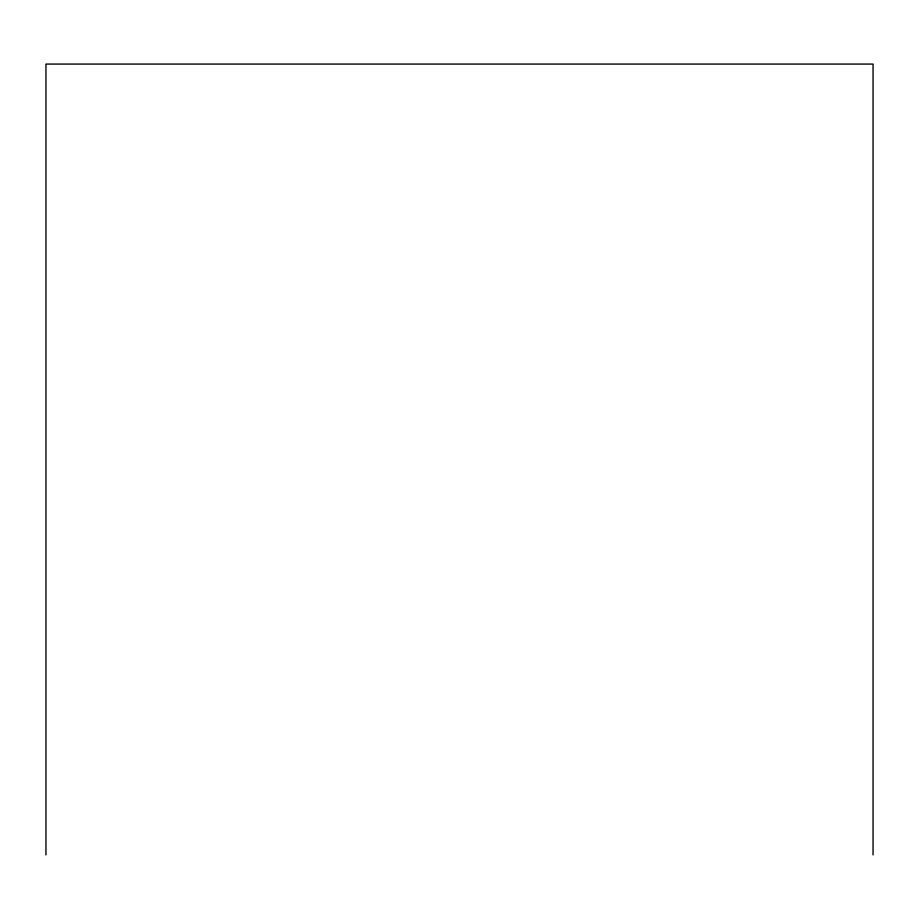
<?xml version="1.0" encoding="UTF-8"?>
<svg xmlns="http://www.w3.org/2000/svg" width="919" height="919" viewBox="0 0 919 919"><rect width="100%" height="100%" fill="white"/><g stroke="black" fill="none" stroke-linecap="round" stroke-linejoin="round"><path stroke-width="1.38" d="M873.05 854.923L873.05 64.077L45.95 64.077L45.95 854.923"/></g></svg>
